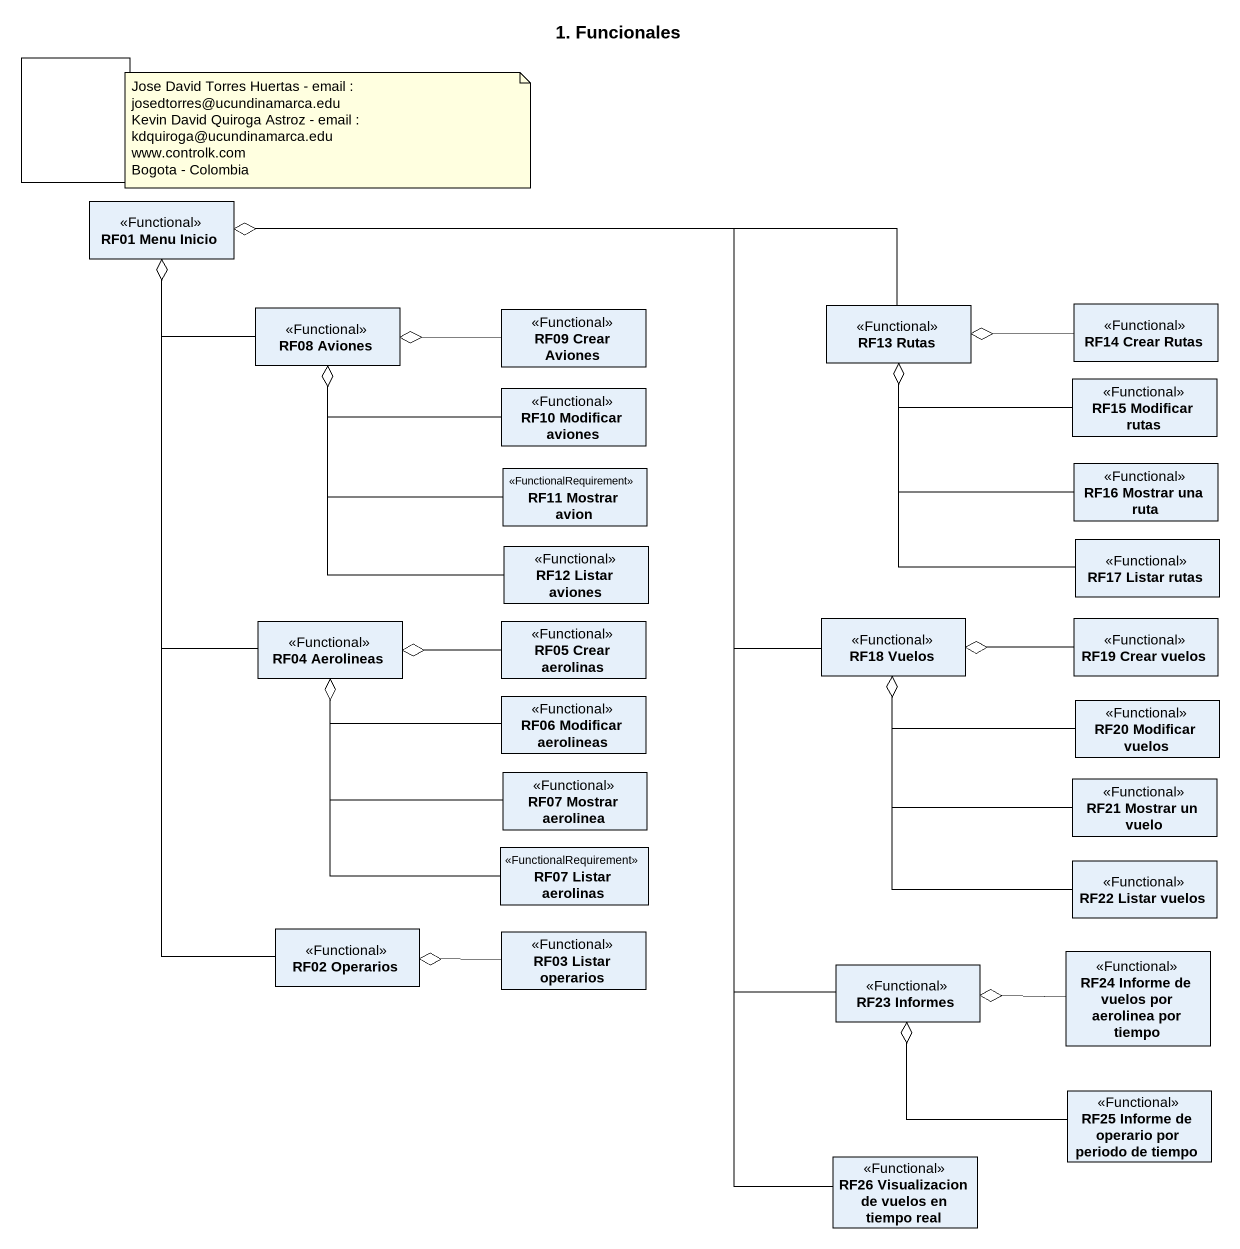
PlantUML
@startuml
title 1. Funcionales
allowmixing
hide circle
hide empty members
rectangle " " as rectangle1
class "RF01 Menu Inicio" as RF01_Menu_Inicio <<Functional>>
class "RF13 Rutas" as RF13_Rutas <<Functional>>
class "RF14 Crear Rutas" as RF14_Crear_Rutas <<Functional>>
class "RF08 Aviones" as RF08_Aviones <<Functional>>
class "RF09 Crear Aviones" as RF09_Crear_Aviones <<Functional>>
class "RF10 Modificar aviones" as RF10_Modificar_aviones <<Functional>>
class "RF15 Modificar rutas" as RF15_Modificar_rutas <<Functional>>
class "RF11 Mostrar avion" as RF11_Mostrar_avion <<FunctionalRequirement>>
class "RF16 Mostrar una ruta" as RF16_Mostrar_una_ruta <<Functional>>
class "RF17 Listar rutas" as RF17_Listar_rutas <<Functional>>
class "RF12 Listar aviones" as RF12_Listar_aviones <<Functional>>
class "RF04 Aerolineas" as RF04_Aerolineas <<Functional>>
class "RF05 Crear aerolinas" as RF05_Crear_aerolinas <<Functional>>
class "RF18 Vuelos" as RF18_Vuelos <<Functional>>
class "RF19 Crear vuelos" as RF19_Crear_vuelos <<Functional>>
class "RF06 Modificar aerolineas" as RF06_Modificar_aerolineas <<Functional>>
class "RF20 Modificar vuelos" as RF20_Modificar_vuelos <<Functional>>
class "RF07 Mostrar aerolinea" as RF07_Mostrar_aerolinea <<Functional>>
class "RF21 Mostrar un vuelo" as RF21_Mostrar_un_vuelo <<Functional>>
class "RF07 Listar aerolinas" as RF07_Listar_aerolinas <<FunctionalRequirement>>
class "RF22 Listar vuelos" as RF22_Listar_vuelos <<Functional>>
class "RF02 Operarios" as RF02_Operarios <<Functional>>
class "RF03 Listar operarios" as RF03_Listar_operarios <<Functional>>
class "RF24 Informe de vuelos por aerolinea por tiempo" as RF24_Informe_de_vuelos_por <<Functional>>
class "RF23 Informes" as RF23_Informes <<Functional>>
class "RF25 Informe de operario por periodo de tiempo" as RF25_Informe_de_operario <<Functional>>
class "RF26 Visualizacion de vuelos en tiempo real" as RF26_Visualizacion_de <<Functional>>
RF13_Rutas -left-o RF01_Menu_Inicio
RF14_Crear_Rutas -left-o RF13_Rutas
RF08_Aviones -up-o RF01_Menu_Inicio
RF09_Crear_Aviones -left-o RF08_Aviones
RF10_Modificar_aviones -left-o RF08_Aviones
RF15_Modificar_rutas -left-o RF13_Rutas
RF11_Mostrar_avion -up-o RF08_Aviones
RF16_Mostrar_una_ruta -up-o RF13_Rutas
RF17_Listar_rutas -up-o RF13_Rutas
RF12_Listar_aviones -up-o RF08_Aviones
RF04_Aerolineas -up-o RF01_Menu_Inicio
RF05_Crear_aerolinas -left-o RF04_Aerolineas
RF18_Vuelos -left-o RF01_Menu_Inicio
RF19_Crear_vuelos -left-o RF18_Vuelos
RF06_Modificar_aerolineas -left-o RF04_Aerolineas
RF20_Modificar_vuelos -left-o RF18_Vuelos
RF07_Mostrar_aerolinea -up-o RF04_Aerolineas
RF21_Mostrar_un_vuelo -up-o RF18_Vuelos
RF07_Listar_aerolinas -up-o RF04_Aerolineas
RF22_Listar_vuelos -up-o RF18_Vuelos
RF02_Operarios -up-o RF01_Menu_Inicio
RF03_Listar_operarios -left-o RF02_Operarios
RF24_Informe_de_vuelos_por -left-o RF23_Informes
RF23_Informes -up-o RF01_Menu_Inicio
RF25_Informe_de_operario -left-o RF23_Informes
RF26_Visualizacion_de -up-o RF01_Menu_Inicio
note as N1
  Jose David Torres Huertas - email : josedtorres@ucundinamarca.edu
  Kevin David Quiroga Astroz - email : kdquiroga@ucundinamarca.edu
  www.controlk.com
  Bogota - Colombia
end note
@enduml
